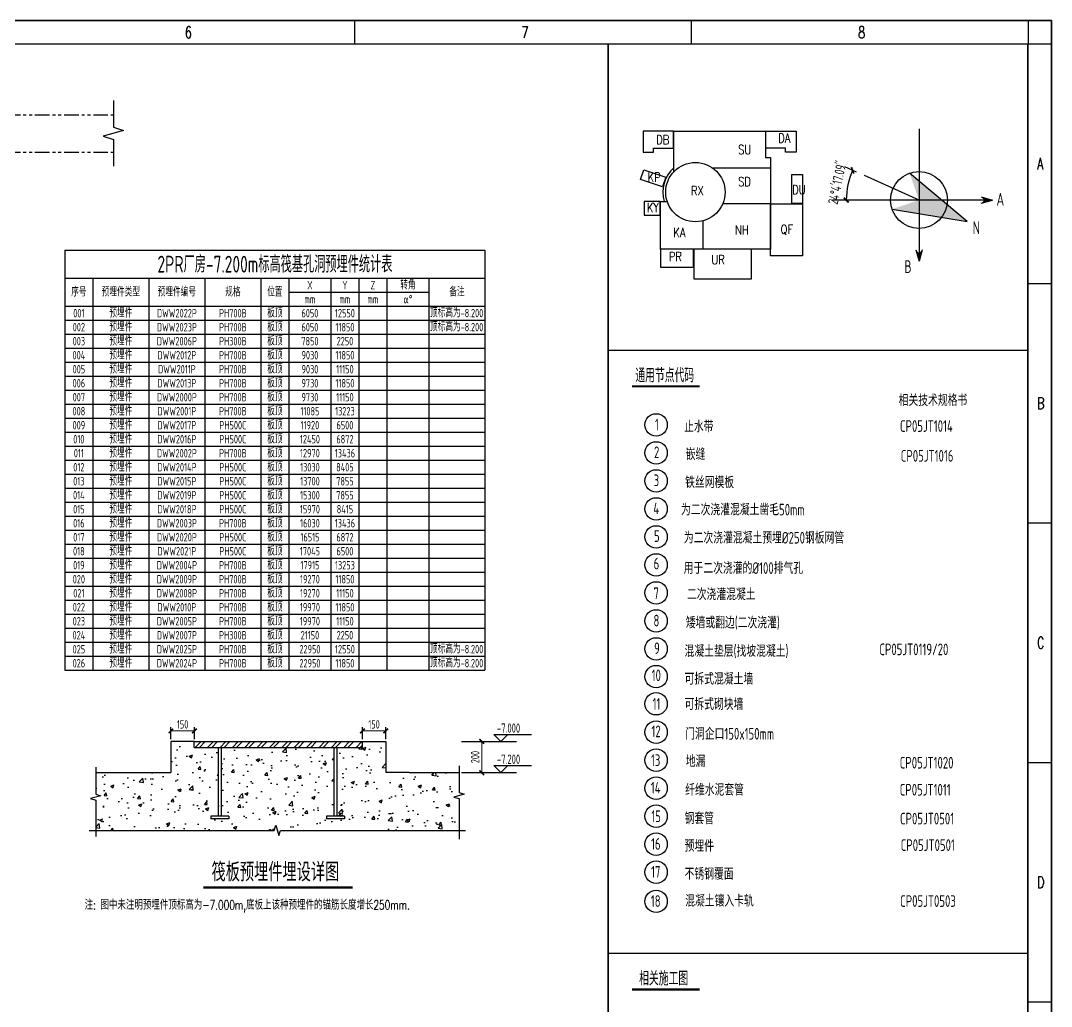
# Model space of a CAD drawing. Extents: x 214073 to 274589, y -287361 to -130190.
# Drawn here: x 251440 to 273523, y -214332 to -193212 of the extents above; entities that cross this region are included whole.
import ezdxf
from ezdxf.enums import TextEntityAlignment as Align

# ---------------------------------------------------------------- set-up
doc = ezdxf.new("R2010")
doc.units = 0
doc.header["$LTSCALE"] = 500
doc.header["$MEASUREMENT"] = 0
doc.linetypes.add('CONTINOUS', pattern=[0])
doc.linetypes.add('PHANTOM2', pattern=[1.25, 0.625, -0.125, 0.125, -0.125, 0.125, -0.125])
doc.layers.get('0').update_dxf_attribs({"linetype": 'CONTINUOUS'})
doc.layers.get('Defpoints').update_dxf_attribs({"linetype": 'CONTINUOUS'})
for name, color, linetype in [('1', 7, 'CONTINUOUS'), ('C-建筑坐标系', 7, 'CONTINUOUS'), ('C77(文本)', 7, 'CONTINUOUS'), ('MC', 7, 'CONTINUOUS'), ('PRDEEP_CenterLine', 7, 'CONTINUOUS'), ('PRDWWP_CenterLine', 7, 'CONTINUOUS'), ('PUB_DIM', 3, 'CONTINUOUS'), ('THIN', 7, 'CONTINUOUS'), ('TK', 7, 'CONTINUOUS'), ('反应堆厂房墙线', 7, 'CONTINUOUS'), ('土建', 4, 'CONTINUOUS'), ('开口项', 1, 'CONTINUOUS'), ('指北针', 3, 'CONTINUOUS'), ('标高和板厚', 7, 'CONTINUOUS'), ('缩略图', 4, 'CONTINUOUS')]:
    doc.layers.add(name, color=color, linetype=linetype)
doc.layers.add('_TSZ_PLOT_MARK', color=1, linetype='CONTINUOUS', plot=False)
doc.layers.add('C73 尺寸标注', color=7, linetype='CONTINUOUS', lineweight=9)
doc.styles.add('HZ', font='romans.shx', dxfattribs={"width": 0.7, "bigfont": 'hz.shx'})
doc.styles.add('RO', font='romand.shx', dxfattribs={"width": 0.8, "bigfont": 'ochinese.shx'})
doc.styles.add('S1', font='tssdeng.shx', dxfattribs={"width": 0.7, "bigfont": 'tssdchn.shx'})
doc.styles.get("Standard").update_dxf_attribs({"font": 'romans1.shx', "width": 0.75, "bigfont": 'hz.shx'})
doc.styles.add('TSSD_Dimension', font='Tssdeng.shx', dxfattribs={"width": 0.7, "bigfont": 'tssdchn.shx'})
doc.styles.add('标注', font='tssdeng.shx', dxfattribs={"width": 0.7, "bigfont": 'tssdchn.shx'})
doc.dimstyles.new('AXIS100X1', dxfattribs={"dimtxt": 180, "dimasz": 70, "dimexe": 80, "dimexo": 50, "dimgap": 50, "dimtad": 1, "dimdec": 0, "dimtxsty": '标注', "dimblk": 'ARCHTICK', "dimcen": 2.5, "dimclrd": 3, "dimclre": 3, "dimclrt": 3, "dimazin": 3, "dimtfac": 1, "dimtdec": 0, "dimtix": 1, "dimtmove": 1, "dimatfit": 3, "dimfxl": 100, "dimlwd": -1, "dimarcsym": 0})

# ---------------------------------------------------------------- blocks, each defined once
blk = doc.blocks.new('_ArchTick')
at = {"color": 0, "const_width": 0.5}
blk.add_lwpolyline([(-0.71, -0.71), (0.71, 0.71)], dxfattribs=at)
blk = doc.blocks.new('*D2760')
at = {"layer": 'C73 尺寸标注', "color": 3, "linetype": 'ByBlock', "lineweight": -2, "transparency": 16777216}
for p, q in [((258762, -208607), (258762, -208350)), ((259263, -208607), (259263, -208350))]:
    blk.add_line(p, q, dxfattribs=at)
at = {"layer": 'C73 尺寸标注', "color": 3, "linetype": 'ByBlock', "transparency": 16777216}
blk.add_line((259263, -208430), (258762, -208430), dxfattribs=at)
at = {"layer": 'Defpoints', "color": 0, "linetype": 'ByBlock', "transparency": 16777216}
for p in [(258762, -208430), (258762, -208657), (259263, -208657)]:
    blk.add_point(p, dxfattribs=at)
at = {"layer": 'C73 尺寸标注', "color": 3, "linetype": 'ByBlock', "transparency": 16777216, "xscale": 70, "yscale": 70, "zscale": 70, "rotation": 180}
blk.add_blockref('_ArchTick', (258762, -208430), dxfattribs=at)
at = {"layer": 'C73 尺寸标注', "color": 3, "linetype": 'ByBlock', "transparency": 16777216, "xscale": 70, "yscale": 70, "zscale": 70}
blk.add_blockref('_ArchTick', (259263, -208430), dxfattribs=at)
at = {"layer": 'C73 尺寸标注', "color": 3, "linetype": 'ByBlock', "transparency": 16777216, "insert": (259012, -208290), "char_height": 180, "attachment_point": 5, "style": '标注'}
blk.add_mtext('\\A1;150', dxfattribs=at)
blk = doc.blocks.new('*D2761')
at = {"layer": 'C73 尺寸标注', "color": 3, "linetype": 'ByBlock', "lineweight": -2, "transparency": 16777216}
for p, q in [((254660, -208607), (254660, -208350)), ((255162, -208607), (255162, -208350))]:
    blk.add_line(p, q, dxfattribs=at)
at = {"layer": 'C73 尺寸标注', "color": 3, "linetype": 'ByBlock', "transparency": 16777216}
blk.add_line((254660, -208430), (255162, -208430), dxfattribs=at)
at = {"layer": 'Defpoints', "color": 0, "linetype": 'ByBlock', "transparency": 16777216}
for p in [(255162, -208430), (254660, -208657), (255162, -208657)]:
    blk.add_point(p, dxfattribs=at)
at = {"layer": 'C73 尺寸标注', "color": 3, "linetype": 'ByBlock', "transparency": 16777216, "xscale": 70, "yscale": 70, "zscale": 70, "rotation": 180}
blk.add_blockref('_ArchTick', (254660, -208430), dxfattribs=at)
at = {"layer": 'C73 尺寸标注', "color": 3, "linetype": 'ByBlock', "transparency": 16777216, "xscale": 70, "yscale": 70, "zscale": 70}
blk.add_blockref('_ArchTick', (255162, -208430), dxfattribs=at)
at = {"layer": 'C73 尺寸标注', "color": 3, "linetype": 'ByBlock', "transparency": 16777216, "insert": (254911, -208290), "char_height": 180, "attachment_point": 5, "style": '标注'}
blk.add_mtext('\\A1;150', dxfattribs=at)
blk = doc.blocks.new('*D2762')
at = {"layer": 'C73 尺寸标注', "color": 3, "linetype": 'ByBlock', "lineweight": -2, "transparency": 16777216}
for p, q in [((260882, -208657), (261399, -208657)), ((260882, -209324), (261399, -209324))]:
    blk.add_line(p, q, dxfattribs=at)
at = {"layer": 'C73 尺寸标注', "color": 3, "linetype": 'ByBlock', "transparency": 16777216}
blk.add_line((261319, -209324), (261319, -208657), dxfattribs=at)
at = {"layer": 'Defpoints', "color": 0, "linetype": 'ByBlock', "transparency": 16777216}
for p in [(260832, -208657), (261319, -208657), (260832, -209324)]:
    blk.add_point(p, dxfattribs=at)
at = {"layer": 'C73 尺寸标注', "color": 3, "linetype": 'ByBlock', "transparency": 16777216, "xscale": 70, "yscale": 70, "zscale": 70}
for p, rotation in [((261319, -208657), 90), ((261319, -209324), 270)]:
    blk.add_blockref('_ArchTick', p, dxfattribs=dict(at, rotation=rotation))
at = {"layer": 'C73 尺寸标注', "color": 3, "linetype": 'ByBlock', "transparency": 16777216, "insert": (261179, -208990), "char_height": 180, "attachment_point": 5, "rotation": 90, "style": '标注'}
blk.add_mtext('\\A1;200', dxfattribs=at)
blk = doc.blocks.new('FANBAN_FACTORY_INDEX_2026_20260702011355416')
at = {"layer": 'C-建筑坐标系'}
blk.add_line((3918, -139), (2960, 289), dxfattribs=at)
at = {"layer": '土建', "color": 0, "linetype": 'ByBlock'}
for p, q in [((1316, 418), (309, 418)), ((1316, -204), (478, -204)), ((137, -998), (137, -502))]:
    blk.add_line(p, q, dxfattribs=at)
for points in [[(-917, 702), (-731, 702), (-731, 768), (-385, 768), (-385, 1068), (-917, 1068), (-917, 702)], [(-380, 355), (-380, 1068), (1228, 1068), (1228, 608), (1316, 608), (1316, -998), (-612, -998), (-612, -164), (-493, -164)], [(1765, 702), (1579, 702), (1579, 768), (1233, 768), (1233, 1068), (1765, 1068), (1765, 702)], [(-612, -1001), (-612, -1313), (-32, -1313), (-32, -1001), (-612, -1001)]]:
    blk.add_lwpolyline(points, dxfattribs=at)
for points in [[(-574, 95), (-961, 222), (-906, 389), (-518, 262)], [(1688, -202), (1688, 310), (1878, 310), (1878, -202)], [(-615, -164), (-895, -164), (-895, -404), (-615, -404)], [(1318, -204), (1878, -204), (1878, -1118), (1318, -1118)], [(-30, -1517), (984, -1517), (984, -1001), (-30, -1001)]]:
    blk.add_lwpolyline(points, close=True, dxfattribs=at)
blk.add_circle((0, 0), 520, dxfattribs=at)
blk.add_arc((0, 0), 570, 131.8145, 196.7215, dxfattribs=at)
at = {"layer": '指北针'}
for p, q in [((3918, 1111), (3918, -1153)), ((2823, 350), (2617, 442)), ((3419, -139), (2402, -139)), ((3420, -139), (2766, -139)), ((5200, -139), (3420, -139)), ((5008, -84), (5206, -139)), ((5008, -194), (5206, -139)), ((3863, -1013), (3918, -1211)), ((3972, -1013), (3918, -1211))]:
    blk.add_line(p, q, dxfattribs=at)
blk.add_lwpolyline([(3446, -299), (4762, -517), (3752, 331)], dxfattribs=at)
blk.add_circle((3918, -139), 498, dxfattribs=at)
blk.add_arc((3918, -139), 1274, 155.9286, 180, dxfattribs=at)
for points in [[(3752, 331), (4762, -517), (3918, -139)], [(3918, -139), (3446, -299), (4762, -517)], [(5062, -139), (5008, -84), (5206, -139)], [(5008, -194), (5206, -139), (5062, -139)], [(3917, -1068), (3863, -1013), (3918, -1211)], [(3972, -1013), (3918, -1211), (3917, -1068)]]:
    blk.add_solid(points, dxfattribs=at)
for p, xscale, yscale, zscale, rotation in [((2754, 381), 60.00000000000001, 60.00000000000001, 60.00000000000001, 65.92858565308676), ((2643, -139), 60, 60, 60, 269.9999999999999)]:
    blk.add_blockref('_ArchTick', p, dxfattribs=dict(at, xscale=xscale, yscale=yscale, zscale=zscale, rotation=rotation))
at = {"color": 0, "linetype": 'ByBlock', "width": 0.8}
for s, p in [('DB', (-687, 838)), ('DA', (1451, 866)), ('SU', (748, 666)), ('KP', (-836, 181)), ('SD', (748, 104)), ('RX', (-77, -56)), ('DU', (1695, -37)), ('KY', (-852, -349)), ('KA', (-387, -788)), ('NH', (695, -742)), ('QF', (1492, -733)), ('PR', (-466, -1210)), ('UR', (280, -1263))]:
    blk.add_text(s, height=160, dxfattribs=at).set_placement(p)
at = {"layer": '指北针', "style": 'TSSD_Dimension', "width": 0.7}
for s, p in [('A', (5275, -237)), ('N', (4857, -736)), ('B', (3660, -1418))]:
    blk.add_text(s, height=225, dxfattribs=at).set_placement(p)
at = {"layer": '指北针', "insert": (2485, 167), "char_height": 175, "attachment_point": 5, "rotation": 77.9643, "style": 'S1'}
blk.add_mtext('\\A1;24°4\'17.09"', dxfattribs=at)

msp = doc.modelspace()

# ---------------------------------------------------------------- hatches: boundary and pattern name
at = {"linetype": 'Continuous', "ltscale": 0.5}
h = msp.add_hatch(dxfattribs=at)
h.set_pattern_fill('ANSI32', color=256, scale=500, style=0)
h.set_pattern_definition([(45, (105294.67, -260292.43), (-132.58252, 132.58252), []), (45, (105383.06, -260292.43), (-132.58252, 132.58252), [])])
h.paths.add_polyline_path([(258761.6, -208656.9), (255161.6, -208656.9), (255161.6, -208781.9), (258761.6, -208781.9)])
at = {"layer": '开口项', "linetype": 'ByBlock'}
h = msp.add_hatch(dxfattribs=at)
h.set_pattern_fill('AR-CONC', color=0, scale=100, style=0)
h.set_pattern_definition([(50, (53339.5, 1566.2), (717.2602, -62.7521), [75, -825]), (355, (53339.5, 1566.2), (-138.7513, 752.1921), [60, -660]), (100.4514, (53399.26, 1561), (578.5094, 689.4395), [63.7402, -701.1421]), (46.1842, (53339.5, 1766.2), (1067.241, -165.519), [112.5, -1237.5]), (96.6356, (53428.4, 1752.4), (934.6627, 974.118), [95.6103, -1051.713]), (351.1842, (53339.5, 1766.2), (934.662, 974.1186), [90, -990]), (21, (53439.5, 1716.2), (596.907, -402.6189), [75, -825]), (326, (53439.5, 1716.2), (243.3153, 725.15), [60, -660]), (71.4514, (53489.2, 1682.65), (840.2226, 322.5305), [63.7402, -701.1421]), (37.5, (53339.5, 1566.2), (12.15986, 332.89385), [0, -652, 0, -670, 0, -662.5]), (7.5, (53339.5, 1566.2), (263.06954, 394.4117), [0, -382, 0, -637, 0, -252.5]), (327.5, (53116.5, 1566.2), (533.82244, -22.55487), [0, -250, 0, -780, 0, -1035]), (317.5, (53016.5, 1566.2), (583.1862, 100.105), [0, -325, 0, -518, 0, -735])])
h.paths.add_polyline_path([(256910.3, -210450.4), (256970.3, -210670.4), (257005.3, -210560.4), (260832.2, -210560.4), (260832.2, -209881), (260722.2, -209846), (260942.2, -209786), (260832.2, -209751), (260832.2, -209323.6), (259761.6, -209323.6), (259262.9, -209323.6), (259262.9, -208656.9), (258761.6, -208656.9), (258761.6, -208781.9), (258220, -208781.9), (258220, -210253.4), (258382.1, -210253.4), (258382.1, -210317), (258220, -210317), (257993.7, -210317), (257993.7, -210253.4), (258155.7, -210253.4), (258155.7, -208781.9), (255742.4, -208781.9), (255742.4, -210253.4), (255904.5, -210253.4), (255904.5, -210317), (255742.4, -210317), (255516.1, -210317), (255516.1, -210253.4), (255678.1, -210253.4), (255678.1, -208781.9), (255161.6, -208781.9), (255161.6, -208656.9), (254660.2, -208656.9), (254660.2, -209323.6), (253048.5, -209323.6), (253048.5, -209782.1), (253158.5, -209817.1), (252938.5, -209877.1), (253048.5, -209912.1), (253048.5, -210560.4), (256875.3, -210560.4)])

# ---------------------------------------------------------------- linework, layer by layer
at = {"linetype": 'Continuous', "ltscale": 0.5}
for p, q in [((261068.6, -208656.9), (262060.9, -208656.9)), ((261068.6, -209323.6), (262060.9, -209323.6))]:
    msp.add_line(p, q, dxfattribs=at)
at = {"color": 4, "flags": 128}
for points in [[(214073, -193211.9), (273523, -193211.9)], [(258595, -193211.9), (258595, -193711.9)], [(265807, -193211.9), (265807, -193711.9)], [(273023, -193211.9), (273023, -193711.9)], [(273523, -193211.9), (273523, -235261.9)]]:
    msp.add_lwpolyline(points, dxfattribs=at)
msp.add_lwpolyline([(215323, -193711.9), (273019, -193711.9), (273019, -234761.9), (215323, -234761.9)], close=True)
at = {"flags": 128}
for points in [[(273023, -193711.9), (273523, -193711.9)], [(273023, -198843.1), (273523, -198843.1)], [(273023, -203974.4), (273523, -203974.4)], [(273023, -209105.6), (273523, -209105.6)], [(273023, -214236.9), (273523, -214236.9)]]:
    msp.add_lwpolyline(points, dxfattribs=at)
at = {"layer": '_TSZ_PLOT_MARK'}
msp.add_lwpolyline([(214073, -235261.9), (273523, -235261.9), (273523, -193211.9), (214073, -193211.9)], close=True, dxfattribs=at)
msp.add_lwpolyline([(214073, -235261.9), (273523, -235261.9), (273523, -193211.9), (214073, -193211.9)], close=True, dxfattribs=at)
msp.add_lwpolyline([(214073, -235261.9), (273523, -235261.9), (273523, -193211.9), (214073, -193211.9)], close=True, dxfattribs=at)
msp.add_lwpolyline([(214073, -235261.9), (273523, -235261.9), (273523, -193211.9), (214073, -193211.9)], close=True, dxfattribs=at)
msp.add_lwpolyline([(214073, -235261.9), (273523, -235261.9), (273523, -193211.9), (214073, -193211.9)], close=True, dxfattribs=at)
msp.add_lwpolyline([(214073, -235261.9), (273523, -235261.9), (273523, -193211.9), (214073, -193211.9)], close=True, dxfattribs=at)
msp.add_lwpolyline([(214073, -235261.9), (273523, -235261.9), (273523, -193211.9), (214073, -193211.9)], close=True, dxfattribs=at)
at = {"layer": 'C77(文本)', "color": 4}
for p, q in [((264019, -193711.9), (273019, -193711.9)), ((273019, -218350.7), (273019, -193711.9)), ((273035, -213195.1), (264027, -213195.1))]:
    msp.add_line(p, q, dxfattribs=at)
at = {"layer": 'C77(文本)', "const_width": 45}
for points in [[(264540.1, -201049.5), (265986, -201049.5)], [(264540.1, -213970.2), (265986, -213970.2)]]:
    msp.add_lwpolyline(points, dxfattribs=at)
at = {"layer": 'C77(文本)', "color": 4}
for centre in [(265054.7, -201873), (265054.7, -202473), (265054.7, -203073), (265054.7, -203673), (265054.7, -204273), (265054.7, -204873), (265054.7, -205473), (265054.7, -206073), (265054.7, -206673), (265054.7, -207266.3), (265054.7, -207847.7), (265054.7, -208456.8), (265054.7, -209056.8), (265054.7, -209656.8), (265054.7, -210256.8), (265054.7, -210856.8), (265054.7, -211456.4), (265054.7, -212081.2)]:
    msp.add_circle(centre, 240, dxfattribs=at)
at = {"layer": 'PRDEEP_CenterLine'}
for p, q in [((252388.1, -198130.2), (261388.1, -198130.2)), ((252388.1, -198130.2), (252388.1, -207130.2)), ((261388.1, -198130.2), (261388.1, -207130.2)), ((252388.1, -198730.2), (261388.1, -198730.2)), ((252988.1, -198730.2), (252988.1, -207130.2)), ((254188.1, -198730.2), (254188.1, -207130.2)), ((255388.1, -198730.2), (255388.1, -207130.2)), ((256588.1, -198730.2), (256588.1, -207130.2)), ((257188.1, -198730.2), (257188.1, -207130.2)), ((258088.1, -198730.2), (258088.1, -207130.2)), ((258688.1, -198730.2), (258688.1, -207130.2)), ((259288.1, -198730.2), (259288.1, -207130.2)), ((260188.1, -198730.2), (260188.1, -207130.2)), ((257188.1, -199030.2), (260188.1, -199030.2)), ((252388.1, -199330.2), (261388.1, -199330.2)), ((252388.1, -199630.2), (261388.1, -199630.2)), ((252388.1, -199930.2), (261388.1, -199930.2)), ((252388.1, -200230.2), (261388.1, -200230.2)), ((252388.1, -200530.2), (261388.1, -200530.2)), ((252388.1, -200830.2), (261388.1, -200830.2)), ((252388.1, -201130.2), (261388.1, -201130.2)), ((252388.1, -201430.2), (261388.1, -201430.2)), ((252388.1, -201730.2), (261388.1, -201730.2)), ((252388.1, -202030.2), (261388.1, -202030.2)), ((252388.1, -202330.2), (261388.1, -202330.2)), ((252388.1, -202630.2), (261388.1, -202630.2)), ((252388.1, -202930.2), (261388.1, -202930.2)), ((252388.1, -203230.2), (261388.1, -203230.2)), ((252388.1, -203530.2), (261388.1, -203530.2)), ((252388.1, -203830.2), (261388.1, -203830.2)), ((252388.1, -204130.2), (261388.1, -204130.2)), ((252388.1, -204430.2), (261388.1, -204430.2)), ((252388.1, -204730.2), (261388.1, -204730.2)), ((252388.1, -205030.2), (261388.1, -205030.2)), ((252388.1, -205330.2), (261388.1, -205330.2)), ((252388.1, -205630.2), (261388.1, -205630.2)), ((252388.1, -205930.2), (261388.1, -205930.2)), ((252388.1, -206230.2), (261388.1, -206230.2)), ((252388.1, -206530.2), (261388.1, -206530.2)), ((252388.1, -206830.2), (261388.1, -206830.2)), ((252388.1, -207130.2), (261388.1, -207130.2))]:
    msp.add_line(p, q, dxfattribs=at)
at = {"layer": 'PUB_DIM', "color": 3, "const_width": 50}
msp.add_lwpolyline([(255354.4, -211781.1), (258554.1, -211781.1)], dxfattribs=at)
at = {"layer": 'THIN'}
for points in [[(253427.4, -194926.9), (253427.4, -195496.9), (253647.4, -195566.9), (253207.4, -195686.9), (253427.4, -195756.9), (253427.4, -196326.9)], [(253048.5, -209207.1), (253048.5, -209782.1), (253158.5, -209817.1), (252938.5, -209877.1), (253048.5, -209912.1), (253048.5, -210695.2)], [(260832.2, -209176), (260832.2, -209751), (260942.2, -209786), (260722.2, -209846), (260832.2, -209881), (260832.2, -210747.1)], [(252908.5, -210560.4), (256875.3, -210560.4), (256910.3, -210450.4), (256970.3, -210670.4), (257005.3, -210560.4), (260972.2, -210560.4)]]:
    msp.add_lwpolyline(points, dxfattribs=at)
at = {"layer": 'TK', "color": 3}
for p, q in [((255161.6, -208656.9), (258761.6, -208656.9)), ((255161.6, -208781.9), (255161.6, -208656.9)), ((258761.6, -208781.9), (258761.6, -208656.9)), ((255161.6, -208781.9), (258761.6, -208781.9)), ((255678.1, -210253.4), (255678.1, -208781.9)), ((255742.4, -210253.4), (255742.4, -208781.9)), ((258155.7, -210253.4), (258155.7, -208781.9)), ((258220, -210253.4), (258220, -208781.9)), ((255742.4, -210253.4), (255516.1, -210253.4)), ((255516.1, -210253.4), (255516.1, -210317)), ((255742.4, -210317), (255516.1, -210317)), ((255904.5, -210253.4), (255742.4, -210253.4)), ((255904.5, -210317), (255742.4, -210317)), ((255904.5, -210253.4), (255904.5, -210317)), ((258220, -210253.4), (257993.7, -210253.4)), ((257993.7, -210253.4), (257993.7, -210317)), ((258220, -210317), (257993.7, -210317)), ((258382.1, -210253.4), (258220, -210253.4)), ((258382.1, -210317), (258220, -210317)), ((258382.1, -210253.4), (258382.1, -210317))]:
    msp.add_line(p, q, dxfattribs=at)
at = {"layer": 'TK'}
for p, q in [((253048.5, -209323.6), (254660.2, -209323.6)), ((259761.6, -209323.6), (260832.2, -209323.6))]:
    msp.add_line(p, q, dxfattribs=at)
at = {"layer": '反应堆厂房墙线', "color": 7, "linetype": 'PHANTOM2'}
for p, q in [((222373.1, -195226.9), (253427.4, -195226.9)), ((249873.1, -196026.9), (253427.4, -196026.9))]:
    msp.add_line(p, q, dxfattribs=at)
at = {"layer": '开口项', "color": 0, "linetype": 'ByBlock'}
for p, q in [((255161.6, -208656.9), (254660.2, -208656.9)), ((254660.2, -208656.9), (254660.2, -209323.6)), ((258761.6, -208656.9), (259262.9, -208656.9)), ((259262.9, -208656.9), (259262.9, -209323.6)), ((259761.6, -209323.6), (259262.9, -209323.6))]:
    msp.add_line(p, q, dxfattribs=at)
at = {"layer": '标高和板厚'}
for p, q in [((261577.9, -208506.9), (262384.6, -208506.9)), ((261577.9, -208506.9), (261727.9, -208656.9)), ((261727.9, -208656.9), (261877.9, -208506.9)), ((261577.9, -209173.6), (262384.6, -209173.6)), ((261577.9, -209173.6), (261727.9, -209323.6)), ((261727.9, -209323.6), (261877.9, -209173.6))]:
    msp.add_line(p, q, dxfattribs=at)
at = {"layer": '缩略图'}
msp.add_line((264027, -200274.4), (273027, -200274.4), dxfattribs=at)
at = {"layer": '缩略图', "const_width": 40}
msp.add_lwpolyline([(273019, -223410.5), (264027, -223410.5), (264027, -193711.9)], dxfattribs=at)

# ---------------------------------------------------------------- block references
at = {"layer": '1', "color": 2, "xscale": 1.222909757658639, "yscale": 1.222909757658639, "zscale": 1.222909757658639}
msp.add_blockref('FANBAN_FACTORY_INDEX_2026_20260702011355416', (265896.2, -196886.4), dxfattribs=at)

# ---------------------------------------------------------------- texts
at = {"color": 0, "style": 'HZ', "width": 0.7}
for s, p in [('6', (254959.7, -193586.9)), ('7', (262171.7, -193586.9)), ('8', (269383.7, -193586.9)), ('A', (273215.7, -196402.8)), ('B', (273215.7, -201534.1)), ('C', (273215.7, -206665.3)), ('D', (273215.7, -211796.6))]:
    msp.add_text(s, height=250, dxfattribs=at).set_placement(p)
at = {"layer": 'C77(文本)', "style": 'S1', "width": 0.7}
for s, p in [('通用节点代码', (264609.1, -200962.1)), ('相关施工图', (264690.6, -213882.8))]:
    msp.add_text(s, height=300, dxfattribs=at).set_placement(p)
at = {"layer": 'C77(文本)', "color": 4, "style": 'S1', "width": 0.7}
for s, p in [('相关技术规格书', (270250.7, -201469.8)), ('1', (265030.4, -201990.5)), ('止水带', (265654.6, -202033.5)), ('CP05JT1014', (270278.6, -202023.5)), ('2', (265010.6, -202584.9)), ('嵌缝', (265688.5, -202626.1)), ('CP05JT1016', (270296.2, -202660.9)), ('3', (265003.2, -203185.3)), ('铁丝网模板', (265675.6, -203228.7)), ('4', (264994.8, -203786.3)), (' 为二次浇灌混凝土凿毛50mm', (265482.3, -203813.1)), ('5', (265010, -204379.8)), ('为二次浇灌混凝土预埋%%C250钢板网管', (265648.8, -204416.4)), ('6', (265001.9, -204970.3)), ('用于二次浇灌的%%c100排气孔', (265646.7, -205066.3)), ('7', (264998.6, -205607)), ('二次浇灌混凝土', (265716, -205627.7)), ('8', (264998.5, -206190.6)), ('矮墙或翻边(二次浇灌)', (265690.4, -206234.7)), ('9', (265011.3, -206784.8)), ('混凝土垫层(找坡混凝土)', (265664.7, -206844.1)), ('CP05JT0119/20', (269837, -206807.8)), ('10', (264959.7, -207364.4)), ('可拆式混凝土墙', (265664.7, -207439.4)), ('11', (264978.1, -207975.8)), ('可拆式砌块墙', (265664.7, -207981.3)), ('12', (264956.3, -208564.1)), ('门洞企口150x150mm', (265677.5, -208616.1)), ('13', (264944.4, -209182.7)), ('地漏', (265690.4, -209203.9)), ('CP05JT1020', (270274, -209236.1)), ('14', (264941.4, -209772.3)), ('纤维水泥套管', (265677.5, -209816)), ('CP05JT1011', (270274, -209815.7)), ('15', (264951.7, -210383)), ('钢套管', (265664.7, -210428)), ('CP05JT0501', (270279.4, -210433.9)), ('16', (264946.6, -210975.3)), ('预埋件', (265664.7, -211017.8)), ('CP05JT0501', (270295.1, -211001.2)), ('17', (264946.6, -211574.9)), ('不锈钢覆面', (265664.7, -211617.5)), ('18', (264941.5, -212200.2)), ('混凝土镶入卡轨', (265677.5, -212195)), ('CP05JT0503', (270282.6, -212200.4))]:
    msp.add_text(s, height=250, dxfattribs=at).set_placement(p)
at = {"layer": 'MC', "color": 4, "linetype": 'CONTINOUS', "style": 'RO', "width": 0.8}
msp.add_text('筏板预埋件埋设详图', height=400, dxfattribs=at).set_placement((255530.5, -211654.4))
at = {"layer": 'PRDEEP_CenterLine', "color": 3, "style": 'TSSD_Dimension', "width": 0.7}
msp.add_text('2PR厂房-7.200m标高筏基孔洞预埋件统计表', height=360, dxfattribs=at).set_placement((256888.1, -198430.2), align=Align.MIDDLE_CENTER)
at = {"layer": 'PRDWWP_CenterLine', "color": 3, "style": 'TSSD_Dimension', "width": 0.7}
for s, p in [('序号', (252688.1, -199030.2)), ('预埋件类型', (253588.1, -199030.2)), ('预埋件编号', (254788.1, -199030.2)), ('规格', (255988.1, -199030.2)), ('位置', (256888.1, -199030.2)), ('X', (257638.1, -198880.2)), ('Y', (258388.1, -198880.2)), ('Z', (258988.1, -198880.2)), ('转角', (259738.1, -198880.2)), ('备注', (260788.1, -199030.2)), ('mm', (257638.1, -199180.2)), ('mm', (258388.1, -199180.2)), ('mm', (258988.1, -199180.2)), ('α°', (259738.1, -199180.2)), ('001', (252688.1, -199480.2)), ('预埋件', (253588.1, -199480.2)), ('DWW2022P', (254788.1, -199480.2)), ('PH700B', (255988.1, -199480.2)), ('板顶', (256888.1, -199480.2)), ('6050', (257638.1, -199480.2)), ('12550', (258388.1, -199480.2)), ('顶标高为-8.200', (260781.7, -199477.4)), ('002', (252688.1, -199780.2)), ('预埋件', (253588.1, -199780.2)), ('DWW2023P', (254788.1, -199780.2)), ('PH700B', (255988.1, -199780.2)), ('板顶', (256888.1, -199780.2)), ('6050', (257638.1, -199780.2)), ('11850', (258388.1, -199780.2)), ('顶标高为-8.200', (260781.7, -199777.4)), ('003', (252688.1, -200080.2)), ('预埋件', (253588.1, -200080.2)), ('DWW2006P', (254788.1, -200080.2)), ('PH300B', (255988.1, -200080.2)), ('板顶', (256888.1, -200080.2)), ('7850', (257638.1, -200080.2)), ('2250', (258388.1, -200080.2)), ('004', (252688.1, -200380.2)), ('预埋件', (253588.1, -200380.2)), ('DWW2012P', (254788.1, -200380.2)), ('PH700B', (255988.1, -200380.2)), ('板顶', (256888.1, -200380.2)), ('9030', (257638.1, -200380.2)), ('11850', (258388.1, -200380.2)), ('005', (252688.1, -200680.2)), ('预埋件', (253588.1, -200680.2)), ('DWW2011P', (254788.1, -200680.2)), ('PH700B', (255988.1, -200680.2)), ('板顶', (256888.1, -200680.2)), ('9030', (257638.1, -200680.2)), ('11150', (258388.1, -200680.2)), ('006', (252688.1, -200980.2)), ('预埋件', (253588.1, -200980.2)), ('DWW2013P', (254788.1, -200980.2)), ('PH700B', (255988.1, -200980.2)), ('板顶', (256888.1, -200980.2)), ('9730', (257638.1, -200980.2)), ('11850', (258388.1, -200980.2)), ('预埋件', (253588.1, -201280.2)), ('板顶', (256888.1, -201280.2)), ('007', (252688.1, -201280.2)), ('DWW2000P', (254788.1, -201280.2)), ('PH700B', (255988.1, -201280.2)), ('9730', (257638.1, -201280.2)), ('11150', (258388.1, -201280.2)), ('008', (252688.1, -201580.2)), ('预埋件', (253588.1, -201580.2)), ('DWW2001P', (254788.1, -201580.2)), ('PH700B', (255988.1, -201580.2)), ('板顶', (256888.1, -201580.2)), ('11085', (257638.1, -201580.2)), ('13223', (258388.1, -201580.2)), ('009', (252688.1, -201880.2)), ('预埋件', (253588.1, -201880.2)), ('DWW2017P', (254788.1, -201880.2)), ('PH500C', (255988.1, -201880.2)), ('板顶', (256888.1, -201880.2)), ('11920', (257638.1, -201880.2)), ('6500', (258388.1, -201880.2)), ('010', (252688.1, -202180.2)), ('预埋件', (253588.1, -202180.2)), ('DWW2016P', (254788.1, -202180.2)), ('PH500C', (255988.1, -202180.2)), ('板顶', (256888.1, -202180.2)), ('12450', (257638.1, -202180.2)), ('6872', (258388.1, -202180.2)), ('011', (252688.1, -202480.2)), ('预埋件', (253588.1, -202480.2)), ('DWW2002P', (254788.1, -202480.2)), ('PH700B', (255988.1, -202480.2)), ('板顶', (256888.1, -202480.2)), ('12970', (257638.1, -202480.2)), ('13436', (258388.1, -202480.2)), ('012', (252688.1, -202780.2)), ('预埋件', (253588.1, -202780.2)), ('DWW2014P', (254788.1, -202780.2)), ('PH500C', (255988.1, -202780.2)), ('板顶', (256888.1, -202780.2)), ('13030', (257638.1, -202780.2)), ('8405', (258388.1, -202780.2)), ('013', (252688.1, -203080.2)), ('预埋件', (253588.1, -203080.2)), ('DWW2015P', (254788.1, -203080.2)), ('PH500C', (255988.1, -203080.2)), ('板顶', (256888.1, -203080.2)), ('13700', (257638.1, -203080.2)), ('7855', (258388.1, -203080.2)), ('014', (252688.1, -203380.2)), ('预埋件', (253588.1, -203380.2)), ('DWW2019P', (254788.1, -203380.2)), ('PH500C', (255988.1, -203380.2)), ('板顶', (256888.1, -203380.2)), ('15300', (257638.1, -203380.2)), ('7855', (258388.1, -203380.2)), ('015', (252688.1, -203680.2)), ('预埋件', (253588.1, -203680.2)), ('DWW2018P', (254788.1, -203680.2)), ('PH500C', (255988.1, -203680.2)), ('板顶', (256888.1, -203680.2)), ('15970', (257638.1, -203680.2)), ('8415', (258388.1, -203680.2)), ('016', (252688.1, -203980.2)), ('预埋件', (253588.1, -203980.2)), ('DWW2003P', (254788.1, -203980.2)), ('PH700B', (255988.1, -203980.2)), ('板顶', (256888.1, -203980.2)), ('16030', (257638.1, -203980.2)), ('13436', (258388.1, -203980.2)), ('017', (252688.1, -204280.2)), ('预埋件', (253588.1, -204280.2)), ('DWW2020P', (254788.1, -204280.2)), ('PH500C', (255988.1, -204280.2)), ('板顶', (256888.1, -204280.2)), ('16515', (257638.1, -204280.2)), ('6872', (258388.1, -204280.2)), ('预埋件', (253588.1, -204580.2)), ('板顶', (256888.1, -204580.2)), ('018', (252688.1, -204580.2)), ('DWW2021P', (254788.1, -204580.2)), ('PH500C', (255988.1, -204580.2)), ('17045', (257638.1, -204580.2)), ('6500', (258388.1, -204580.2)), ('019', (252688.1, -204880.2)), ('预埋件', (253588.1, -204880.2)), ('DWW2004P', (254788.1, -204880.2)), ('PH700B', (255988.1, -204880.2)), ('板顶', (256888.1, -204880.2)), ('17915', (257638.1, -204880.2)), ('13253', (258388.1, -204880.2)), ('020', (252688.1, -205180.2)), ('预埋件', (253588.1, -205180.2)), ('DWW2009P', (254788.1, -205180.2)), ('PH700B', (255988.1, -205180.2)), ('板顶', (256888.1, -205180.2)), ('19270', (257638.1, -205180.2)), ('11850', (258388.1, -205180.2)), ('021', (252688.1, -205480.2)), ('预埋件', (253588.1, -205480.2)), ('DWW2008P', (254788.1, -205480.2)), ('PH700B', (255988.1, -205480.2)), ('板顶', (256888.1, -205480.2)), ('19270', (257638.1, -205480.2)), ('11150', (258388.1, -205480.2)), ('022', (252688.1, -205780.2)), ('预埋件', (253588.1, -205780.2)), ('DWW2010P', (254788.1, -205780.2)), ('PH700B', (255988.1, -205780.2)), ('板顶', (256888.1, -205780.2)), ('19970', (257638.1, -205780.2)), ('11850', (258388.1, -205780.2)), ('023', (252688.1, -206080.2)), ('预埋件', (253588.1, -206080.2)), ('DWW2005P', (254788.1, -206080.2)), ('PH700B', (255988.1, -206080.2)), ('板顶', (256888.1, -206080.2)), ('19970', (257638.1, -206080.2)), ('11150', (258388.1, -206080.2)), ('024', (252688.1, -206380.2)), ('预埋件', (253588.1, -206380.2)), ('DWW2007P', (254788.1, -206380.2)), ('PH300B', (255988.1, -206380.2)), ('板顶', (256888.1, -206380.2)), ('21150', (257638.1, -206380.2)), ('2250', (258388.1, -206380.2)), ('025', (252688.1, -206680.2)), ('预埋件', (253588.1, -206680.2)), ('DWW2025P', (254788.1, -206680.2)), ('PH700B', (255988.1, -206680.2)), ('板顶', (256888.1, -206680.2)), ('22950', (257638.1, -206680.2)), ('12550', (258388.1, -206680.2)), ('顶标高为-8.200', (260781.7, -206677.4)), ('026', (252688.1, -206980.2)), ('预埋件', (253588.1, -206980.2)), ('DWW2024P', (254788.1, -206980.2)), ('PH700B', (255988.1, -206980.2)), ('板顶', (256888.1, -206980.2)), ('22950', (257638.1, -206980.2)), ('11850', (258388.1, -206980.2)), ('顶标高为-8.200', (260781.7, -206977.4))]:
    msp.add_text(s, height=180, dxfattribs=at).set_placement(p, align=Align.MIDDLE_CENTER)
at = {"layer": '标高和板厚', "width": 0.7}
for s, style, p in [('-7.000', 'S1', (261644.9, -208469.5)), ('注: 图中未注明预埋件顶标高为-7.000m,底板上该种预埋件的锚筋长度增长250mm.', 'HZ', (252811.7, -212257.2))]:
    msp.add_text(s, height=200, dxfattribs=dict(at, style=style)).set_placement(p)
at = {"layer": '标高和板厚', "color": 0, "style": 'S1', "width": 0.7}
msp.add_text('-7.200', height=200, dxfattribs=at).set_placement((261644.9, -209136.2))

# ---------------------------------------------------------------- dimensions: what is measured, and where the dimension line sits
at = {"layer": 'C73 尺寸标注', "linetype": 'ByBlock'}
dim = msp.add_linear_dim(base=(255161.6, -208429.9), p1=(254660.2, -208656.9), p2=(255161.6, -208656.9), text='150', dimstyle='AXIS100X1', dxfattribs=at)
dim.commit()
dim.dimension.update_dxf_attribs({"geometry": '*D2761', "text_midpoint": (254910.9, -208289.9)})
for base, p1, p2, angle, text, picture, middle in [((258761.6, -208429.9), (259262.9, -208656.9), (258761.6, -208656.9), 180, '150', '*D2760', (259012.2, -208289.9)), ((261319.3, -208656.9), (260832.2, -209323.6), (260832.2, -208656.9), 90, '200', '*D2762', (261179.3, -208990.2))]:
    dim = msp.add_linear_dim(base=base, p1=p1, p2=p2, angle=angle, text=text, dimstyle='AXIS100X1', dxfattribs=at)
    dim.commit()
    dim.dimension.update_dxf_attribs({"geometry": picture, "text_midpoint": middle})

doc.saveas('drawing.dxf')
